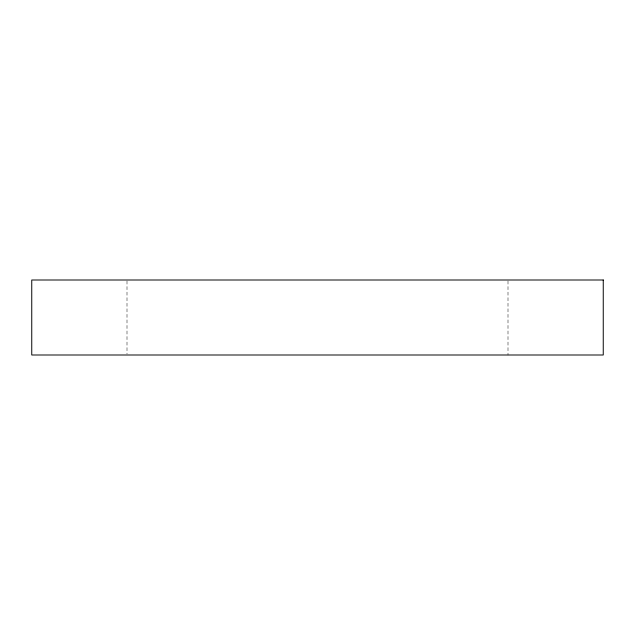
<?xml version="1.0" encoding="UTF-8"?>
<svg xmlns="http://www.w3.org/2000/svg" width="635" height="635" viewBox="0 0 635 635"><rect width="100%" height="100%" fill="white"/><g stroke="black" fill="none" stroke-linecap="round" stroke-linejoin="round"><path stroke-width="0.48" stroke-dasharray="3.17 2.38" d="M508 280.988L508 354.997M127 280.988L127 354.012"/><path stroke-width="0.95" d="M603.25 280.003L31.75 280.003L31.75 354.997L603.25 354.997L603.25 280.003"/></g></svg>
